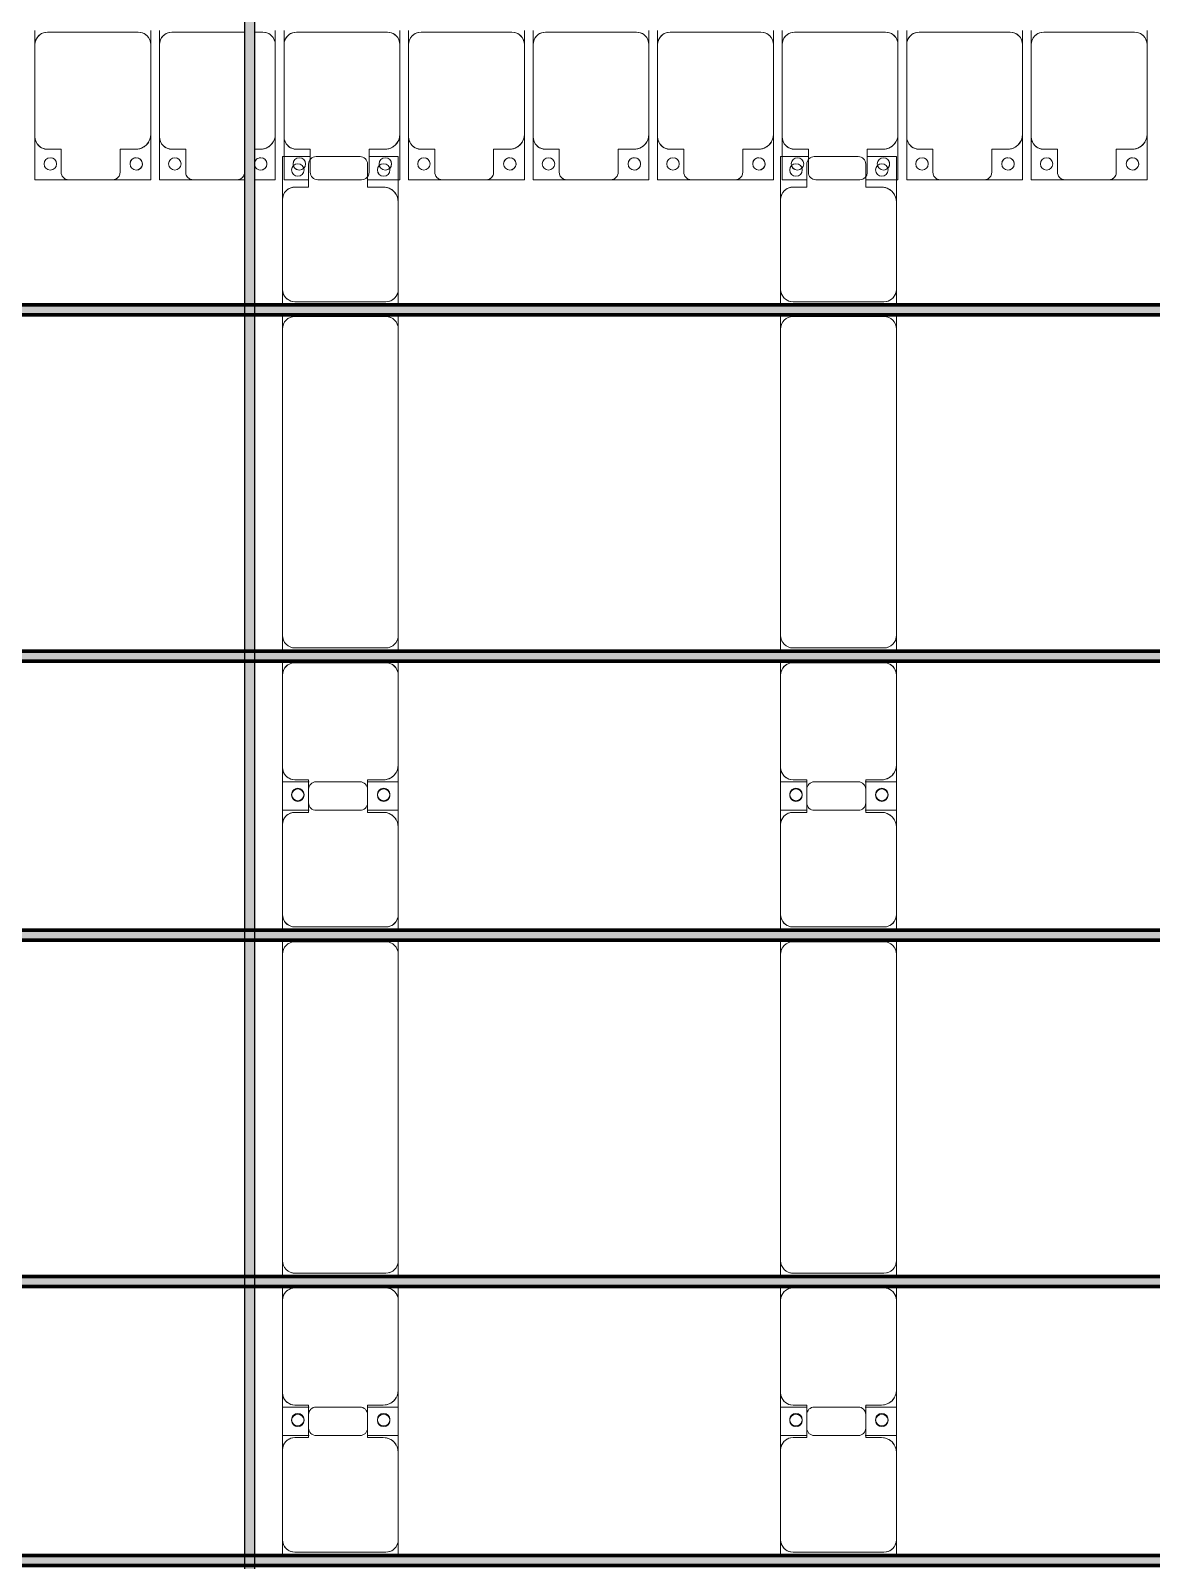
# Model space of a CAD drawing. Header units: millimetres. Extents: x -291190 to 146725, y 19759 to 185158.
# Drawn here: x -8423 to -3923, y 151050 to 157191 of the extents above; entities that cross this region are included whole.
import ezdxf

# ---------------------------------------------------------------- set-up
doc = ezdxf.new("R2010")
doc.units = ezdxf.units.MM
doc.layers.add('A-GENM', color=13, linetype='Continuous', lineweight=9)
doc.layers.add('S-BEAM', color=12, linetype='Continuous', lineweight=9)

# ---------------------------------------------------------------- blocks, each defined once
blk = doc.blocks.new('Dải phao đi lại kèm đỡ invester - DẢI PHAO ĐI LẠI-60252-KHUNG KẾT CẤU BÈ PIN 4')
at = {"layer": 'A-GENM', "color": 7}
for p, q in [((68758.4, 1312.2), (68911.8, 1312.2)), ((68758.4, 1129.7), (68758.4, 1312.2)), ((68758.4, 1312.2), (68758.4, 1129.7)), ((68911.8, 1312.2), (68758.4, 1312.2)), ((69088.2, 1312.2), (68911.8, 1312.2)), ((69088.2, 1312.2), (69223.4, 1312.2)), ((69223.4, 1312.2), (69088.2, 1312.2)), ((69223.4, 1312.2), (69223.4, 1139.7)), ((69223.4, 1139.7), (69223.4, 1312.2)), ((69258.4, 1312.2), (69411.8, 1312.2)), ((69258.4, 1129.7), (69258.4, 1312.2)), ((69258.4, 1312.2), (69258.4, 1129.7)), ((69411.8, 1312.2), (69258.4, 1312.2)), ((69588.2, 1312.2), (69411.8, 1312.2)), ((69588.2, 1312.2), (69723.4, 1312.2)), ((69723.4, 1312.2), (69588.2, 1312.2)), ((69723.4, 1312.2), (69723.4, 1139.7)), ((69723.4, 1139.7), (69723.4, 1312.2)), ((69758.4, 1312.2), (69888.1, 1312.2)), ((69758.4, 1129.7), (69758.4, 1312.2)), ((69758.4, 1312.2), (69758.4, 1129.7)), ((69831.6, 1312.2), (69819.4, 1312.2)), ((69868.8, 1312.2), (69855.3, 1312.2)), ((70088.2, 1312.2), (69911.8, 1312.2)), ((70124.6, 1312.2), (70223.4, 1312.2)), ((70149.1, 1312.2), (70133.8, 1312.2)), ((70180.3, 1312.2), (70167.8, 1312.2)), ((70223.4, 1312.2), (70223.4, 1139.7)), ((70258.4, 1312.2), (70411.8, 1312.2)), ((70258.4, 1129.7), (70258.4, 1312.2)), ((70258.4, 1312.2), (70258.4, 1129.7)), ((70411.8, 1312.2), (70258.4, 1312.2)), ((70588.2, 1312.2), (70411.8, 1312.2)), ((70588.2, 1312.2), (70723.4, 1312.2)), ((70723.4, 1312.2), (70588.2, 1312.2)), ((70723.4, 1312.2), (70723.4, 1139.7)), ((70723.4, 1139.7), (70723.4, 1312.2)), ((70758.4, 1312.2), (70911.8, 1312.2)), ((70758.4, 1129.7), (70758.4, 1312.2)), ((70758.4, 1312.2), (70758.4, 1129.7)), ((70911.8, 1312.2), (70758.4, 1312.2)), ((71088.2, 1312.2), (70911.8, 1312.2)), ((71088.2, 1312.2), (71223.4, 1312.2)), ((71223.4, 1312.2), (71088.2, 1312.2)), ((71223.4, 1312.2), (71223.4, 1139.7)), ((71223.4, 1139.7), (71223.4, 1312.2)), ((71258.4, 1312.2), (71411.8, 1312.2)), ((71258.4, 1129.7), (71258.4, 1312.2)), ((71258.4, 1312.2), (71258.4, 1129.7)), ((71411.8, 1312.2), (71258.4, 1312.2)), ((71588.2, 1312.2), (71411.8, 1312.2)), ((71588.2, 1312.2), (71723.4, 1312.2)), ((71723.4, 1312.2), (71588.2, 1312.2)), ((71723.4, 1312.2), (71723.4, 1139.7)), ((71723.4, 1139.7), (71723.4, 1312.2)), ((71758.4, 1312.2), (71888.1, 1312.2)), ((71758.4, 1129.7), (71758.4, 1312.2)), ((71758.4, 1312.2), (71758.4, 1129.7)), ((71831.6, 1312.2), (71819.4, 1312.2)), ((71868.8, 1312.2), (71855.3, 1312.2)), ((72088.2, 1312.2), (71911.8, 1312.2)), ((72124.6, 1312.2), (72223.4, 1312.2)), ((72149.1, 1312.2), (72133.8, 1312.2)), ((72180.3, 1312.2), (72167.8, 1312.2)), ((72223.4, 1312.2), (72223.4, 1139.7)), ((72258.4, 1312.2), (72341.4, 1312.2)), ((72258.4, 1129.7), (72258.4, 1312.2)), ((72258.4, 1312.2), (72258.4, 1129.7)), ((72341.4, 1312.2), (72258.4, 1312.2)), ((72381.4, 1312.2), (72411.8, 1312.2)), ((72411.8, 1312.2), (72381.4, 1312.2)), ((72588.2, 1312.2), (72411.8, 1312.2)), ((72588.2, 1312.2), (72723.4, 1312.2)), ((72723.4, 1312.2), (72588.2, 1312.2)), ((72723.4, 1312.2), (72723.4, 1139.7)), ((72723.4, 1139.7), (72723.4, 1312.2)), ((72758.4, 1312.2), (72911.8, 1312.2)), ((72758.4, 1129.7), (72758.4, 1312.2)), ((72758.4, 1312.2), (72758.4, 1129.7)), ((72911.8, 1312.2), (72758.4, 1312.2)), ((73088.2, 1312.2), (72911.8, 1312.2)), ((73088.2, 1312.2), (73223.4, 1312.2)), ((73223.4, 1312.2), (73088.2, 1312.2)), ((73223.4, 1312.2), (73223.4, 1139.7)), ((73223.4, 1139.7), (73223.4, 1312.2)), ((68881.8, 1282.2), (68881.8, 1189.7)), ((69118.2, 1189.7), (69118.2, 1282.2)), ((69381.8, 1282.2), (69381.8, 1189.7)), ((69618.2, 1189.7), (69618.2, 1282.2)), ((69881.8, 1282.2), (69881.8, 1189.7)), ((70118.2, 1189.7), (70118.2, 1282.2)), ((70381.8, 1282.2), (70381.8, 1189.7)), ((70618.2, 1189.7), (70618.2, 1282.2)), ((70881.8, 1282.2), (70881.8, 1189.7)), ((71118.2, 1189.7), (71118.2, 1282.2)), ((71381.8, 1282.2), (71381.8, 1189.7)), ((71618.2, 1189.7), (71618.2, 1282.2)), ((71881.8, 1282.2), (71881.8, 1189.7)), ((72118.2, 1189.7), (72118.2, 1282.2)), ((72381.8, 1282.2), (72381.8, 1189.7)), ((72618.2, 1189.7), (72618.2, 1282.2)), ((72881.8, 1282.2), (72881.8, 1189.7)), ((73118.2, 1189.7), (73118.2, 1282.2)), ((68881.8, 1189.7), (68818.4, 1189.7)), ((69173.4, 1189.7), (69118.2, 1189.7)), ((69381.8, 1189.7), (69318.4, 1189.7)), ((69673.4, 1189.7), (69618.2, 1189.7)), ((69881.8, 1189.7), (69818.4, 1189.7)), ((70173.4, 1189.7), (70118.2, 1189.7)), ((70223.4, 1139.7), (70223.4, 1219.7)), ((70381.8, 1189.7), (70318.4, 1189.7)), ((70673.4, 1189.7), (70618.2, 1189.7)), ((70881.8, 1189.7), (70818.4, 1189.7)), ((71173.4, 1189.7), (71118.2, 1189.7)), ((71381.8, 1189.7), (71318.4, 1189.7)), ((71673.4, 1189.7), (71618.2, 1189.7)), ((71881.8, 1189.7), (71818.4, 1189.7)), ((72173.4, 1189.7), (72118.2, 1189.7)), ((72223.4, 1139.7), (72223.4, 1219.7)), ((72341.4, 1189.7), (72318.4, 1189.7)), ((72673.4, 1189.7), (72618.2, 1189.7)), ((72881.8, 1189.7), (72818.4, 1189.7)), ((73173.4, 1189.7), (73118.2, 1189.7)), ((68758.4, 1129.7), (68758.4, 769.7)), ((69223.4, 769.7), (69223.4, 1139.7)), ((69258.4, 1129.7), (69258.4, 769.7)), ((69723.4, 769.7), (69723.4, 1139.7)), ((69758.4, 1129.7), (69758.4, 769.7)), ((70223.4, 769.7), (70223.4, 1139.7)), ((70258.4, 1129.7), (70258.4, 769.7)), ((70723.4, 769.7), (70723.4, 1139.7)), ((70758.4, 1129.7), (70758.4, 769.7)), ((71223.4, 769.7), (71223.4, 1139.7)), ((71258.4, 1129.7), (71258.4, 769.7)), ((71723.4, 769.7), (71723.4, 1139.7)), ((71758.4, 1129.7), (71758.4, 769.7)), ((72223.4, 769.7), (72223.4, 1139.7)), ((72258.4, 1129.7), (72258.4, 769.7)), ((72723.4, 769.7), (72723.4, 1139.7)), ((72758.4, 1129.7), (72758.4, 769.7)), ((73223.4, 769.7), (73223.4, 1139.7)), ((68758.4, 713.3), (68758.4, 769.7)), ((68758.4, 713.3), (68758.4, 769.7)), ((69223.4, 769.7), (69223.4, 713.3)), ((69223.4, 769.7), (69223.4, 713.3)), ((69258.4, 713.3), (69258.4, 769.7)), ((69258.4, 713.3), (69258.4, 769.7)), ((69723.4, 769.7), (69723.4, 713.3)), ((69723.4, 769.7), (69723.4, 713.3)), ((69758.4, 713.3), (69758.4, 769.7)), ((69758.4, 713.3), (69758.4, 769.7)), ((70223.4, 769.7), (70223.4, 713.3)), ((70223.4, 769.7), (70223.4, 713.3)), ((70258.4, 713.3), (70258.4, 769.7)), ((70258.4, 713.3), (70258.4, 769.7)), ((70723.4, 769.7), (70723.4, 713.3)), ((70723.4, 769.7), (70723.4, 713.3)), ((70758.4, 713.3), (70758.4, 769.7)), ((70758.4, 713.3), (70758.4, 769.7)), ((71223.4, 769.7), (71223.4, 713.3)), ((71223.4, 769.7), (71223.4, 713.3)), ((71258.4, 713.3), (71258.4, 769.7)), ((71258.4, 713.3), (71258.4, 769.7)), ((71723.4, 769.7), (71723.4, 713.3)), ((71723.4, 769.7), (71723.4, 713.3)), ((71758.4, 713.3), (71758.4, 769.7)), ((71758.4, 713.3), (71758.4, 769.7)), ((72223.4, 769.7), (72223.4, 713.3)), ((72223.4, 769.7), (72223.4, 713.3)), ((72258.4, 713.3), (72258.4, 769.7)), ((72258.4, 713.3), (72258.4, 769.7)), ((72723.4, 769.7), (72723.4, 713.3)), ((72723.4, 769.7), (72723.4, 713.3)), ((72758.4, 713.3), (72758.4, 769.7)), ((72758.4, 713.3), (72758.4, 769.7)), ((73223.4, 769.7), (73223.4, 713.3)), ((73223.4, 769.7), (73223.4, 713.3)), ((68808.4, 719.7), (69173.4, 719.7)), ((69308.4, 719.7), (69673.4, 719.7)), ((69808.4, 719.7), (70173.4, 719.7)), ((70308.4, 719.7), (70673.4, 719.7)), ((70808.4, 719.7), (71173.4, 719.7)), ((71308.4, 719.7), (71673.4, 719.7)), ((71808.4, 719.7), (72173.4, 719.7)), ((72308.4, 719.7), (72341.4, 719.7)), ((72381.4, 719.7), (72673.4, 719.7)), ((72808.4, 719.7), (73173.4, 719.7))]:
    blk.add_line(p, q, dxfattribs=at)
for centre, radius, start, end in [((68911.8, 1282.2), 30, 90, 180), ((68911.8, 1282.2), 30, 105, 165), ((68911.8, 1282.2), 30, 135, 165), ((68911.8, 1282.2), 30, 135, 165), ((68911.8, 1282.2), 30, 105, 120), ((68911.8, 1282.2), 30, 105, 120), ((69088.2, 1282.2), 30, 360, 90), ((69088.2, 1282.2), 30, 60, 75), ((69088.2, 1282.2), 30, 15, 75), ((69088.2, 1282.2), 30, 60, 75), ((69088.2, 1282.2), 30, 15, 30), ((69088.2, 1282.2), 30, 15, 30), ((69411.8, 1282.2), 30, 90, 180), ((69411.8, 1282.2), 30, 105, 165), ((69411.8, 1282.2), 30, 135, 165), ((69411.8, 1282.2), 30, 135, 165), ((69411.8, 1282.2), 30, 105, 120), ((69411.8, 1282.2), 30, 105, 120), ((69588.2, 1282.2), 30, 360, 90), ((69588.2, 1282.2), 30, 60, 75), ((69588.2, 1282.2), 30, 15, 75), ((69588.2, 1282.2), 30, 60, 75), ((69588.2, 1282.2), 30, 15, 30), ((69588.2, 1282.2), 30, 15, 30), ((69911.8, 1282.2), 30, 90, 180), ((69911.8, 1282.2), 30, 150, 165), ((70088.2, 1282.2), 30, 360, 90), ((70411.8, 1282.2), 30, 90, 180), ((70411.8, 1282.2), 30, 105, 165), ((70411.8, 1282.2), 30, 135, 165), ((70411.8, 1282.2), 30, 135, 165), ((70411.8, 1282.2), 30, 105, 120), ((70411.8, 1282.2), 30, 105, 120), ((70588.2, 1282.2), 30, 360, 90), ((70588.2, 1282.2), 30, 60, 75), ((70588.2, 1282.2), 30, 15, 75), ((70588.2, 1282.2), 30, 60, 75), ((70588.2, 1282.2), 30, 15, 30), ((70588.2, 1282.2), 30, 15, 30), ((70911.8, 1282.2), 30, 90, 180), ((70911.8, 1282.2), 30, 105, 165), ((70911.8, 1282.2), 30, 135, 165), ((70911.8, 1282.2), 30, 135, 165), ((70911.8, 1282.2), 30, 105, 120), ((70911.8, 1282.2), 30, 105, 120), ((71088.2, 1282.2), 30, 360, 90), ((71088.2, 1282.2), 30, 60, 75), ((71088.2, 1282.2), 30, 15, 75), ((71088.2, 1282.2), 30, 60, 75), ((71088.2, 1282.2), 30, 15, 30), ((71088.2, 1282.2), 30, 15, 30), ((71411.8, 1282.2), 30, 90, 180), ((71411.8, 1282.2), 30, 105, 165), ((71411.8, 1282.2), 30, 135, 165), ((71411.8, 1282.2), 30, 135, 165), ((71411.8, 1282.2), 30, 105, 120), ((71411.8, 1282.2), 30, 105, 120), ((71588.2, 1282.2), 30, 360, 90), ((71588.2, 1282.2), 30, 60, 75), ((71588.2, 1282.2), 30, 15, 75), ((71588.2, 1282.2), 30, 60, 75), ((71588.2, 1282.2), 30, 15, 30), ((71588.2, 1282.2), 30, 15, 30), ((71911.8, 1282.2), 30, 90, 180), ((71911.8, 1282.2), 30, 150, 165), ((72088.2, 1282.2), 30, 360, 90), ((72411.8, 1282.2), 30, 90, 180), ((72411.8, 1282.2), 30, 105, 165), ((72411.8, 1282.2), 30, 135, 165), ((72411.8, 1282.2), 30, 135, 165), ((72411.8, 1282.2), 30, 105, 120), ((72411.8, 1282.2), 30, 105, 120), ((72588.2, 1282.2), 30, 360, 90), ((72588.2, 1282.2), 30, 60, 75), ((72588.2, 1282.2), 30, 15, 75), ((72588.2, 1282.2), 30, 60, 75), ((72588.2, 1282.2), 30, 15, 30), ((72588.2, 1282.2), 30, 15, 30), ((72911.8, 1282.2), 30, 90, 180), ((72911.8, 1282.2), 30, 105, 165), ((72911.8, 1282.2), 30, 135, 165), ((72911.8, 1282.2), 30, 135, 165), ((72911.8, 1282.2), 30, 105, 120), ((72911.8, 1282.2), 30, 105, 120), ((73088.2, 1282.2), 30, 360, 90), ((73088.2, 1282.2), 30, 60, 75), ((73088.2, 1282.2), 30, 15, 75), ((73088.2, 1282.2), 30, 60, 75), ((73088.2, 1282.2), 30, 15, 30), ((73088.2, 1282.2), 30, 15, 30), ((68816.8, 1248.6), 25, 90, 270), ((68816.8, 1248.6), 25, 90, 255), ((68816.8, 1248.6), 25, 270, 90), ((68816.8, 1248.6), 25, 0, 90), ((68816.8, 1248.6), 25, 300, 345), ((69161.8, 1248.6), 25, 90, 270), ((69161.8, 1248.6), 25, 90, 180), ((69161.8, 1248.6), 25, 195, 255), ((69161.8, 1248.6), 25, 270, 90), ((69161.8, 1248.6), 25, 270, 90), ((69316.8, 1248.6), 25, 90, 270), ((69316.8, 1248.6), 25, 90, 255), ((69316.8, 1248.6), 25, 270, 90), ((69316.8, 1248.6), 25, 0, 90), ((69316.8, 1248.6), 25, 300, 345), ((69661.8, 1248.6), 25, 90, 270), ((69661.8, 1248.6), 25, 90, 180), ((69661.8, 1248.6), 25, 195, 255), ((69661.8, 1248.6), 25, 270, 90), ((69661.8, 1248.6), 25, 270, 90), ((69816.8, 1248.6), 25, 90, 270), ((69816.8, 1248.6), 25, 90, 210), ((69816.8, 1248.6), 25, 270, 90), ((69816.8, 1248.6), 25, 0, 90), ((70161.8, 1248.6), 25, 90, 270), ((70161.8, 1248.6), 25, 90, 180), ((70161.8, 1248.6), 25, 270, 90), ((70161.8, 1248.6), 25, 345, 90), ((70316.8, 1248.6), 25, 90, 270), ((70316.8, 1248.6), 25, 90, 255), ((70316.8, 1248.6), 25, 270, 90), ((70316.8, 1248.6), 25, 0, 90), ((70316.8, 1248.6), 25, 300, 345), ((70661.8, 1248.6), 25, 90, 270), ((70661.8, 1248.6), 25, 90, 180), ((70661.8, 1248.6), 25, 195, 255), ((70661.8, 1248.6), 25, 270, 90), ((70661.8, 1248.6), 25, 270, 90), ((70816.8, 1248.6), 25, 90, 270), ((70816.8, 1248.6), 25, 90, 255), ((70816.8, 1248.6), 25, 270, 90), ((70816.8, 1248.6), 25, 0, 90), ((70816.8, 1248.6), 25, 300, 345), ((71161.8, 1248.6), 25, 90, 270), ((71161.8, 1248.6), 25, 90, 180), ((71161.8, 1248.6), 25, 195, 255), ((71161.8, 1248.6), 25, 270, 90), ((71161.8, 1248.6), 25, 270, 90), ((71316.8, 1248.6), 25, 90, 270), ((71316.8, 1248.6), 25, 90, 255), ((71316.8, 1248.6), 25, 270, 90), ((71316.8, 1248.6), 25, 0, 90), ((71316.8, 1248.6), 25, 300, 345), ((71661.8, 1248.6), 25, 90, 270), ((71661.8, 1248.6), 25, 90, 180), ((71661.8, 1248.6), 25, 195, 255), ((71661.8, 1248.6), 25, 270, 90), ((71661.8, 1248.6), 25, 270, 90), ((71816.8, 1248.6), 25, 90, 270), ((71816.8, 1248.6), 25, 90, 210), ((71816.8, 1248.6), 25, 270, 90), ((71816.8, 1248.6), 25, 0, 90), ((72161.8, 1248.6), 25, 90, 270), ((72161.8, 1248.6), 25, 90, 180), ((72161.8, 1248.6), 25, 270, 90), ((72161.8, 1248.6), 25, 345, 90), ((72316.8, 1248.6), 25, 90, 270), ((72316.8, 1248.6), 25, 90, 255), ((72316.8, 1248.6), 25, 15, 90), ((72316.8, 1248.6), 25, 15, 90), ((72316.8, 1248.6), 25, 270, 345), ((72316.8, 1248.6), 25, 300, 345), ((72661.8, 1248.6), 25, 90, 270), ((72661.8, 1248.6), 25, 90, 180), ((72661.8, 1248.6), 25, 195, 255), ((72661.8, 1248.6), 25, 270, 90), ((72661.8, 1248.6), 25, 270, 90), ((72816.8, 1248.6), 25, 90, 270), ((72816.8, 1248.6), 25, 90, 255), ((72816.8, 1248.6), 25, 270, 90), ((72816.8, 1248.6), 25, 0, 90), ((72816.8, 1248.6), 25, 300, 345), ((73161.8, 1248.6), 25, 90, 270), ((73161.8, 1248.6), 25, 90, 180), ((73161.8, 1248.6), 25, 195, 255), ((73161.8, 1248.6), 25, 270, 90), ((73161.8, 1248.6), 25, 270, 90), ((68818.4, 1129.7), 60, 90, 180), ((68818.4, 1129.7), 60, 90, 150), ((68818.4, 1129.7), 60, 135, 150), ((68818.4, 1129.7), 60, 135, 150), ((68816.8, 1248.6), 25, 270, 285), ((69173.4, 1139.7), 50, 0, 90), ((69173.4, 1139.7), 50, 45, 90), ((69173.4, 1139.7), 50, 15, 90), ((69173.4, 1139.7), 50, 45, 90), ((69318.4, 1129.7), 60, 90, 180), ((69318.4, 1129.7), 60, 90, 150), ((69318.4, 1129.7), 60, 135, 150), ((69318.4, 1129.7), 60, 135, 150), ((69316.8, 1248.6), 25, 270, 285), ((69673.4, 1139.7), 50, 0, 90), ((69673.4, 1139.7), 50, 45, 90), ((69673.4, 1139.7), 50, 15, 90), ((69673.4, 1139.7), 50, 45, 90), ((69818.4, 1129.7), 60, 90, 180), ((69818.4, 1129.7), 60, 90, 150), ((69818.4, 1129.7), 60, 135, 150), ((69818.4, 1129.7), 60, 135, 150), ((70173.4, 1139.7), 50, 0, 90), ((70173.4, 1139.7), 50, 45, 90), ((70173.4, 1139.7), 50, 15, 90), ((70173.4, 1139.7), 50, 45, 90), ((70318.4, 1129.7), 60, 90, 180), ((70318.4, 1129.7), 60, 90, 150), ((70318.4, 1129.7), 60, 135, 150), ((70318.4, 1129.7), 60, 135, 150), ((70316.8, 1248.6), 25, 270, 285), ((70673.4, 1139.7), 50, 0, 90), ((70673.4, 1139.7), 50, 45, 90), ((70673.4, 1139.7), 50, 15, 90), ((70673.4, 1139.7), 50, 45, 90), ((70818.4, 1129.7), 60, 90, 180), ((70818.4, 1129.7), 60, 90, 150), ((70818.4, 1129.7), 60, 135, 150), ((70818.4, 1129.7), 60, 135, 150), ((70816.8, 1248.6), 25, 270, 285), ((71173.4, 1139.7), 50, 0, 90), ((71173.4, 1139.7), 50, 45, 90), ((71173.4, 1139.7), 50, 15, 90), ((71173.4, 1139.7), 50, 45, 90), ((71318.4, 1129.7), 60, 90, 180), ((71318.4, 1129.7), 60, 90, 150), ((71318.4, 1129.7), 60, 135, 150), ((71318.4, 1129.7), 60, 135, 150), ((71316.8, 1248.6), 25, 270, 285), ((71673.4, 1139.7), 50, 0, 90), ((71673.4, 1139.7), 50, 45, 90), ((71673.4, 1139.7), 50, 15, 90), ((71673.4, 1139.7), 50, 45, 90), ((71818.4, 1129.7), 60, 90, 180), ((71818.4, 1129.7), 60, 90, 150), ((71818.4, 1129.7), 60, 135, 150), ((71818.4, 1129.7), 60, 135, 150), ((72173.4, 1139.7), 50, 0, 90), ((72173.4, 1139.7), 50, 45, 90), ((72173.4, 1139.7), 50, 15, 90), ((72173.4, 1139.7), 50, 45, 90), ((72318.4, 1129.7), 60, 90, 180), ((72318.4, 1129.7), 60, 90, 150), ((72318.4, 1129.7), 60, 135, 150), ((72318.4, 1129.7), 60, 135, 150), ((72316.8, 1248.6), 25, 270, 285), ((72673.4, 1139.7), 50, 0, 90), ((72673.4, 1139.7), 50, 45, 90), ((72673.4, 1139.7), 50, 15, 90), ((72673.4, 1139.7), 50, 45, 90), ((72818.4, 1129.7), 60, 90, 180), ((72818.4, 1129.7), 60, 90, 150), ((72818.4, 1129.7), 60, 135, 150), ((72818.4, 1129.7), 60, 135, 150), ((72816.8, 1248.6), 25, 270, 285), ((73173.4, 1139.7), 50, 0, 90), ((73173.4, 1139.7), 50, 45, 90), ((73173.4, 1139.7), 50, 15, 90), ((73173.4, 1139.7), 50, 45, 90), ((68808.4, 769.7), 50, 180, 270), ((68808.4, 769.7), 50, 195, 270), ((69173.4, 769.7), 50, 270, 0), ((69173.4, 769.7), 50, 270, 345), ((69308.4, 769.7), 50, 180, 270), ((69308.4, 769.7), 50, 195, 270), ((69673.4, 769.7), 50, 270, 0), ((69673.4, 769.7), 50, 270, 345), ((69808.4, 769.7), 50, 180, 270), ((69808.4, 769.7), 50, 195, 270), ((70173.4, 769.7), 50, 270, 0), ((70173.4, 769.7), 50, 270, 345), ((70308.4, 769.7), 50, 180, 270), ((70308.4, 769.7), 50, 195, 270), ((70673.4, 769.7), 50, 270, 0), ((70673.4, 769.7), 50, 270, 345), ((70808.4, 769.7), 50, 180, 270), ((70808.4, 769.7), 50, 195, 270), ((71173.4, 769.7), 50, 270, 0), ((71173.4, 769.7), 50, 270, 345), ((71308.4, 769.7), 50, 180, 270), ((71308.4, 769.7), 50, 195, 270), ((71673.4, 769.7), 50, 270, 0), ((71673.4, 769.7), 50, 270, 345), ((71808.4, 769.7), 50, 180, 270), ((71808.4, 769.7), 50, 195, 270), ((72173.4, 769.7), 50, 270, 0), ((72173.4, 769.7), 50, 270, 345), ((72308.4, 769.7), 50, 180, 270), ((72308.4, 769.7), 50, 195, 270), ((72673.4, 769.7), 50, 270, 0), ((72673.4, 769.7), 50, 270, 345), ((72808.4, 769.7), 50, 180, 270), ((72808.4, 769.7), 50, 195, 270), ((73173.4, 769.7), 50, 270, 0), ((73173.4, 769.7), 50, 270, 345)]:
    blk.add_arc(centre, radius, start, end, dxfattribs=at)
blk = doc.blocks.new('Dai phao do pin - DẢI PHAO ĐỠ PIN-V12-KHUNG KẾT CẤU BÈ PIN 4')
at = {"layer": 'A-GENM', "color": 7}
for p, q in [((-1312.2, 241.6), (-1129.7, 241.6)), ((-1312.2, 124.6), (-1312.2, 241.6)), ((-1312.2, 202.3), (-1312.2, 179.3)), ((-1129.7, 241.6), (-1219.7, 241.6)), ((-779.7, 241.6), (-1129.7, 241.6)), ((-779.7, 241.6), (-716.7, 241.6)), ((-779.7, 241.6), (-716.7, 241.6)), ((-729.7, -173.4), (-729.7, 191.6)), ((-676.7, 241.6), (-620.3, 241.6)), ((-676.7, 241.6), (-620.3, 241.6)), ((-670.3, 191.6), (-670.3, -173.4)), ((610.3, 241.6), (-620.3, 241.6)), ((610.3, 241.6), (673.3, 241.6)), ((610.3, 241.6), (673.3, 241.6)), ((660.3, -173.4), (660.3, 191.6)), ((713.3, 241.6), (769.7, 241.6)), ((713.3, 241.6), (769.7, 241.6)), ((719.7, 191.6), (719.7, -173.4)), ((1129.7, 241.6), (769.7, 241.6)), ((1129.7, 241.6), (1312.2, 241.6)), ((1312.2, 241.6), (1129.7, 241.6)), ((1197.8, 241.6), (1380.3, 241.6)), ((1197.8, 116.2), (1197.8, 241.6)), ((1380.3, 241.6), (1197.8, 241.6)), ((1312.2, 241.6), (1312.2, 116.2)), ((1730.3, 241.6), (1380.3, 241.6)), ((1730.3, 241.6), (1793.3, 241.6)), ((1730.3, 241.6), (1793.3, 241.6)), ((1780.3, -173.4), (1780.3, 191.6)), ((1833.3, 241.6), (1889.7, 241.6)), ((1833.3, 241.6), (1889.7, 241.6)), ((1839.7, 191.6), (1839.7, -173.4)), ((3120.3, 241.6), (1889.7, 241.6)), ((3120.3, 241.6), (3183.3, 241.6)), ((3120.3, 241.6), (3183.3, 241.6)), ((3170.3, -173.4), (3170.3, 191.6)), ((3223.3, 241.6), (3279.7, 241.6)), ((3223.3, 241.6), (3279.7, 241.6)), ((3229.7, 191.6), (3229.7, -173.4)), ((3639.7, 241.6), (3279.7, 241.6)), ((3639.7, 241.6), (3822.2, 241.6)), ((3822.2, 241.6), (3639.7, 241.6)), ((3707.8, 241.6), (3890.3, 241.6)), ((3707.8, 116.2), (3707.8, 241.6)), ((3890.3, 241.6), (3707.8, 241.6)), ((3822.2, 241.6), (3822.2, 116.2)), ((4240.3, 241.6), (3890.3, 241.6)), ((4240.3, 241.6), (4303.3, 241.6)), ((4240.3, 241.6), (4303.3, 241.6)), ((4290.3, -173.4), (4290.3, 191.6)), ((-1312.2, 166.1), (-1312.2, 147.6)), ((-1189.7, 181.6), (-1189.7, 118.2)), ((1189.7, 118.2), (1189.7, 181.6)), ((1320.3, 181.6), (1320.3, 118.2)), ((3699.7, 118.2), (3699.7, 181.6)), ((3830.3, 181.6), (3830.3, 118.2)), ((-1312.2, 88.2), (-1312.2, -88.2)), ((-1189.7, 118.2), (-1282.2, 118.2)), ((1282.2, 118.2), (1189.7, 118.2)), ((1197.8, 88.2), (1197.8, -88.2)), ((1320.3, 118.2), (1227.8, 118.2)), ((1312.2, -88.2), (1312.2, 88.2)), ((3792.2, 118.2), (3699.7, 118.2)), ((3707.8, 88.2), (3707.8, -88.2)), ((3830.3, 118.2), (3737.8, 118.2)), ((3822.2, -88.2), (3822.2, 88.2)), ((-1312.2, -223.4), (-1312.2, -111.9)), ((-1282.2, -118.2), (-1189.7, -118.2)), ((-1189.7, -118.2), (-1189.7, -173.4)), ((1189.7, -173.4), (1189.7, -118.2)), ((1189.7, -118.2), (1282.2, -118.2)), ((1197.8, -223.4), (1197.8, -116.2)), ((1227.8, -118.2), (1320.3, -118.2)), ((1312.2, -116.2), (1312.2, -223.4)), ((1320.3, -118.2), (1320.3, -173.4)), ((3699.7, -173.4), (3699.7, -118.2)), ((3699.7, -118.2), (3792.2, -118.2)), ((3707.8, -223.4), (3707.8, -116.2)), ((3737.8, -118.2), (3830.3, -118.2)), ((3822.2, -116.2), (3822.2, -223.4)), ((3830.3, -118.2), (3830.3, -173.4)), ((-1312.2, -122.9), (-1312.2, -143.5)), ((-1312.2, -151.7), (-1312.2, -187.9)), ((1197.8, -169.2), (1197.8, -202)), ((3707.8, -169.2), (3707.8, -202)), ((-1139.7, -223.4), (-1312.2, -223.4)), ((-1312.2, -223.4), (-1139.7, -223.4)), ((-1139.7, -223.4), (-779.7, -223.4)), ((-716.7, -223.4), (-779.7, -223.4)), ((-716.7, -223.4), (-779.7, -223.4)), ((-620.3, -223.4), (-676.7, -223.4)), ((-620.3, -223.4), (-676.7, -223.4)), ((-620.3, -223.4), (610.3, -223.4)), ((673.3, -223.4), (610.3, -223.4)), ((673.3, -223.4), (610.3, -223.4)), ((769.7, -223.4), (713.3, -223.4)), ((769.7, -223.4), (713.3, -223.4)), ((769.7, -223.4), (1139.7, -223.4)), ((1312.2, -223.4), (1139.7, -223.4)), ((1139.7, -223.4), (1312.2, -223.4)), ((1370.3, -223.4), (1197.8, -223.4)), ((1197.8, -223.4), (1370.3, -223.4)), ((1370.3, -223.4), (1730.3, -223.4)), ((1793.3, -223.4), (1730.3, -223.4)), ((1793.3, -223.4), (1730.3, -223.4)), ((1889.7, -223.4), (1833.3, -223.4)), ((1889.7, -223.4), (1833.3, -223.4)), ((1889.7, -223.4), (3120.3, -223.4)), ((3183.3, -223.4), (3120.3, -223.4)), ((3183.3, -223.4), (3120.3, -223.4)), ((3279.7, -223.4), (3223.3, -223.4)), ((3279.7, -223.4), (3223.3, -223.4)), ((3279.7, -223.4), (3649.7, -223.4)), ((3822.2, -223.4), (3649.7, -223.4)), ((3649.7, -223.4), (3822.2, -223.4)), ((3880.3, -223.4), (3707.8, -223.4)), ((3707.8, -223.4), (3880.3, -223.4)), ((3880.3, -223.4), (4240.3, -223.4)), ((4303.3, -223.4), (4240.3, -223.4)), ((4303.3, -223.4), (4240.3, -223.4))]:
    blk.add_line(p, q, dxfattribs=at)
for centre, radius, start, end in [((-1258.6, 183.2), 25, 0, 180), ((-1258.6, 183.2), 25, 90, 180), ((-1129.7, 181.6), 60, 90, 180), ((-1129.7, 181.6), 60, 120, 180), ((-779.7, 191.6), 50, 360, 90), ((-779.7, 191.6), 50, 360, 75), ((-620.3, 191.6), 50, 90, 180), ((-620.3, 191.6), 50, 150, 180), ((-620.3, 191.6), 50, 105, 120), ((610.3, 191.6), 50, 360, 90), ((610.3, 191.6), 50, 60, 90), ((610.3, 191.6), 50, 15, 30), ((769.7, 191.6), 50, 90, 180), ((769.7, 191.6), 50, 105, 180), ((1129.7, 181.6), 60, 360, 90), ((1129.7, 181.6), 60, 45, 60), ((1129.7, 181.6), 60, 360, 60), ((1129.7, 181.6), 60, 45, 60), ((1248.6, 183.2), 25, 0, 180), ((1248.6, 183.2), 25, 360, 165), ((1251.4, 183.2), 25, 0, 180), ((1251.4, 183.2), 25, 90, 180), ((1251.4, 183.2), 25, 15, 75), ((1380.3, 181.6), 60, 90, 180), ((1380.3, 181.6), 60, 120, 180), ((1730.3, 191.6), 50, 360, 90), ((1730.3, 191.6), 50, 360, 75), ((1889.7, 191.6), 50, 90, 180), ((1889.7, 191.6), 50, 150, 180), ((1889.7, 191.6), 50, 105, 120), ((3120.3, 191.6), 50, 360, 90), ((3120.3, 191.6), 50, 75, 90), ((3120.3, 191.6), 50, 15, 30), ((3279.7, 191.6), 50, 90, 180), ((3279.7, 191.6), 50, 105, 180), ((3639.7, 181.6), 60, 360, 90), ((3639.7, 181.6), 60, 45, 60), ((3639.7, 181.6), 60, 360, 60), ((3639.7, 181.6), 60, 45, 60), ((3758.6, 183.2), 25, 0, 180), ((3758.6, 183.2), 25, 360, 165), ((3761.4, 183.2), 25, 0, 180), ((3761.4, 183.2), 25, 90, 180), ((3761.4, 183.2), 25, 15, 75), ((3890.3, 181.6), 60, 90, 180), ((3890.3, 181.6), 60, 120, 180), ((4240.3, 191.6), 50, 360, 90), ((4240.3, 191.6), 50, 360, 75), ((-1258.6, 183.2), 25, 180, 0), ((-1258.6, 183.2), 25, 180, 270), ((-1258.6, 183.2), 25, 285, 300), ((1248.6, 183.2), 25, 180, 0), ((1251.4, 183.2), 25, 180, 0), ((1251.4, 183.2), 25, 180, 270), ((1248.6, 183.2), 25, 210, 255), ((1248.6, 183.2), 25, 270, 360), ((1251.4, 183.2), 25, 285, 330), ((3758.6, 183.2), 25, 180, 0), ((3761.4, 183.2), 25, 180, 0), ((3761.4, 183.2), 25, 180, 270), ((3758.6, 183.2), 25, 210, 255), ((3758.6, 183.2), 25, 270, 360), ((3761.4, 183.2), 25, 285, 330), ((-1282.2, 88.2), 30, 90, 180), ((1227.8, 88.2), 30, 90, 180), ((1282.2, 88.2), 30, 360, 90), ((3737.8, 88.2), 30, 90, 180), ((3792.2, 88.2), 30, 360, 90), ((-1282.2, -88.2), 30, 180, 270), ((-1282.2, -88.2), 30, 240, 255), ((1227.8, -88.2), 30, 180, 270), ((1282.2, -88.2), 30, 270, 360), ((3737.8, -88.2), 30, 180, 270), ((3792.2, -88.2), 30, 270, 360), ((-1258.6, -161.8), 25, 0, 180), ((-1258.6, -161.8), 25, 90, 180), ((-1258.6, -161.8), 25, 180, 0), ((-1258.6, -161.8), 25, 180, 270), ((-1258.6, -161.8), 25, 285, 313.62534), ((-1139.7, -173.4), 50, 180, 270), ((-1139.7, -173.4), 50, 180, 255), ((-779.7, -173.4), 50, 270, 360), ((-779.7, -173.4), 50, 285, 360), ((-620.3, -173.4), 50, 180, 270), ((-620.3, -173.4), 50, 180, 195), ((610.3, -173.4), 50, 270, 360), ((610.3, -173.4), 50, 345, 360), ((769.7, -173.4), 50, 180, 270), ((769.7, -173.4), 50, 180, 255), ((1139.7, -173.4), 50, 270, 360), ((1139.7, -173.4), 50, 285, 360), ((1139.7, -173.4), 50, 315, 0), ((1139.7, -173.4), 50, 315, 0), ((1248.6, -161.8), 25, 0, 180), ((1248.6, -161.8), 25, 180, 0), ((1248.6, -161.8), 25, 105, 165), ((1248.6, -161.8), 25, 195, 360), ((1251.4, -161.8), 25, 0, 180), ((1251.4, -161.8), 25, 105, 180), ((1251.4, -161.8), 25, 180, 0), ((1251.4, -161.8), 25, 180, 270), ((1248.6, -161.8), 25, 360, 75), ((1251.4, -161.8), 25, 15, 75), ((1251.4, -161.8), 25, 285, 345), ((1370.3, -173.4), 50, 180, 270), ((1370.3, -173.4), 50, 180, 255), ((1730.3, -173.4), 50, 270, 360), ((1730.3, -173.4), 50, 285, 360), ((1889.7, -173.4), 50, 180, 270), ((1889.7, -173.4), 50, 180, 210), ((3120.3, -173.4), 50, 270, 360), ((3120.3, -173.4), 50, 345, 360), ((3279.7, -173.4), 50, 180, 270), ((3279.7, -173.4), 50, 180, 255), ((3649.7, -173.4), 50, 270, 360), ((3649.7, -173.4), 50, 285, 360), ((3649.7, -173.4), 50, 315, 0), ((3649.7, -173.4), 50, 315, 0), ((3758.6, -161.8), 25, 0, 180), ((3758.6, -161.8), 25, 180, 0), ((3758.6, -161.8), 25, 105, 165), ((3758.6, -161.8), 25, 195, 360), ((3761.4, -161.8), 25, 0, 180), ((3761.4, -161.8), 25, 105, 180), ((3761.4, -161.8), 25, 180, 0), ((3761.4, -161.8), 25, 180, 270), ((3758.6, -161.8), 25, 360, 75), ((3761.4, -161.8), 25, 15, 75), ((3761.4, -161.8), 25, 285, 345), ((3880.3, -173.4), 50, 180, 270), ((3880.3, -173.4), 50, 180, 255), ((4240.3, -173.4), 50, 270, 360), ((4240.3, -173.4), 50, 285, 360), ((-1139.7, -173.4), 50, 210, 225), ((-1139.7, -173.4), 50, 210, 225), ((-620.3, -173.4), 50, 240, 270), ((610.3, -173.4), 50, 285, 300), ((1370.3, -173.4), 50, 210, 225), ((1370.3, -173.4), 50, 210, 225), ((1889.7, -173.4), 50, 240, 270), ((3880.3, -173.4), 50, 210, 225), ((3880.3, -173.4), 50, 210, 225)]:
    blk.add_arc(centre, radius, start, end, dxfattribs=at)
blk = doc.blocks.new('Dai phao do pin - DẢI PHAO ĐỠ PIN-51784-KHUNG KẾT CẤU BÈ PIN 4')
at = {"layer": 'A-GENM', "color": 7}
for p, q in [((-1312.2, 241.6), (-1129.7, 241.6)), ((-1312.2, 124.6), (-1312.2, 241.6)), ((-1312.2, 202.3), (-1312.2, 179.3)), ((-1129.7, 241.6), (-1219.7, 241.6)), ((-779.7, 241.6), (-1129.7, 241.6)), ((-779.7, 241.6), (-716.7, 241.6)), ((-779.7, 241.6), (-716.7, 241.6)), ((-729.7, -173.4), (-729.7, 191.6)), ((-676.7, 241.6), (-620.3, 241.6)), ((-676.7, 241.6), (-620.3, 241.6)), ((-670.3, 191.6), (-670.3, -173.4)), ((610.3, 241.6), (-620.3, 241.6)), ((610.3, 241.6), (673.3, 241.6)), ((610.3, 241.6), (673.3, 241.6)), ((660.3, -173.4), (660.3, 191.6)), ((713.3, 241.6), (769.7, 241.6)), ((713.3, 241.6), (769.7, 241.6)), ((719.7, 191.6), (719.7, -173.4)), ((1129.7, 241.6), (769.7, 241.6)), ((1129.7, 241.6), (1312.2, 241.6)), ((1312.2, 241.6), (1129.7, 241.6)), ((1197.8, 241.6), (1380.3, 241.6)), ((1197.8, 116.2), (1197.8, 241.6)), ((1380.3, 241.6), (1197.8, 241.6)), ((1312.2, 241.6), (1312.2, 116.2)), ((1730.3, 241.6), (1380.3, 241.6)), ((1730.3, 241.6), (1793.3, 241.6)), ((1730.3, 241.6), (1793.3, 241.6)), ((1780.3, -173.4), (1780.3, 191.6)), ((1833.3, 241.6), (1889.7, 241.6)), ((1833.3, 241.6), (1889.7, 241.6)), ((1839.7, 191.6), (1839.7, -173.4)), ((3120.3, 241.6), (1889.7, 241.6)), ((3120.3, 241.6), (3183.3, 241.6)), ((3120.3, 241.6), (3183.3, 241.6)), ((3170.3, -173.4), (3170.3, 191.6)), ((3223.3, 241.6), (3279.7, 241.6)), ((3223.3, 241.6), (3279.7, 241.6)), ((3229.7, 191.6), (3229.7, -173.4)), ((3639.7, 241.6), (3279.7, 241.6)), ((3639.7, 241.6), (3822.2, 241.6)), ((3822.2, 241.6), (3639.7, 241.6)), ((3707.8, 241.6), (3890.3, 241.6)), ((3707.8, 116.2), (3707.8, 241.6)), ((3890.3, 241.6), (3707.8, 241.6)), ((3822.2, 241.6), (3822.2, 116.2)), ((4240.3, 241.6), (3890.3, 241.6)), ((4240.3, 241.6), (4303.3, 241.6)), ((4240.3, 241.6), (4303.3, 241.6)), ((4290.3, -173.4), (4290.3, 191.6)), ((-1312.2, 166.1), (-1312.2, 147.6)), ((-1189.7, 181.6), (-1189.7, 118.2)), ((1189.7, 118.2), (1189.7, 181.6)), ((1320.3, 181.6), (1320.3, 118.2)), ((3699.7, 118.2), (3699.7, 181.6)), ((3830.3, 181.6), (3830.3, 118.2)), ((-1312.2, 88.2), (-1312.2, -88.2)), ((-1189.7, 118.2), (-1282.2, 118.2)), ((1282.2, 118.2), (1189.7, 118.2)), ((1197.8, 88.2), (1197.8, -88.2)), ((1320.3, 118.2), (1227.8, 118.2)), ((1312.2, -88.2), (1312.2, 88.2)), ((3792.2, 118.2), (3699.7, 118.2)), ((3707.8, 88.2), (3707.8, -88.2)), ((3830.3, 118.2), (3737.8, 118.2)), ((3822.2, -88.2), (3822.2, 88.2)), ((-1312.2, -223.4), (-1312.2, -111.9)), ((-1282.2, -118.2), (-1189.7, -118.2)), ((-1189.7, -118.2), (-1189.7, -173.4)), ((1189.7, -173.4), (1189.7, -118.2)), ((1189.7, -118.2), (1282.2, -118.2)), ((1197.8, -223.4), (1197.8, -116.2)), ((1227.8, -118.2), (1320.3, -118.2)), ((1312.2, -116.2), (1312.2, -223.4)), ((1320.3, -118.2), (1320.3, -173.4)), ((3699.7, -173.4), (3699.7, -118.2)), ((3699.7, -118.2), (3792.2, -118.2)), ((3707.8, -223.4), (3707.8, -116.2)), ((3737.8, -118.2), (3830.3, -118.2)), ((3822.2, -116.2), (3822.2, -223.4)), ((3830.3, -118.2), (3830.3, -173.4)), ((-1312.2, -122.9), (-1312.2, -143.5)), ((-1312.2, -151.7), (-1312.2, -189.3)), ((1197.8, -169.2), (1197.8, -202)), ((3707.8, -169.2), (3707.8, -202)), ((-1139.7, -223.4), (-1312.2, -223.4)), ((-1312.2, -223.4), (-1139.7, -223.4)), ((-1139.7, -223.4), (-779.7, -223.4)), ((-716.7, -223.4), (-779.7, -223.4)), ((-716.7, -223.4), (-779.7, -223.4)), ((-620.3, -223.4), (-676.7, -223.4)), ((-620.3, -223.4), (-676.7, -223.4)), ((-620.3, -223.4), (610.3, -223.4)), ((673.3, -223.4), (610.3, -223.4)), ((673.3, -223.4), (610.3, -223.4)), ((769.7, -223.4), (713.3, -223.4)), ((769.7, -223.4), (713.3, -223.4)), ((769.7, -223.4), (1139.7, -223.4)), ((1312.2, -223.4), (1139.7, -223.4)), ((1139.7, -223.4), (1312.2, -223.4)), ((1370.3, -223.4), (1197.8, -223.4)), ((1197.8, -223.4), (1370.3, -223.4)), ((1370.3, -223.4), (1730.3, -223.4)), ((1793.3, -223.4), (1730.3, -223.4)), ((1793.3, -223.4), (1730.3, -223.4)), ((1889.7, -223.4), (1833.3, -223.4)), ((1889.7, -223.4), (1833.3, -223.4)), ((1889.7, -223.4), (3120.3, -223.4)), ((3183.3, -223.4), (3120.3, -223.4)), ((3183.3, -223.4), (3120.3, -223.4)), ((3279.7, -223.4), (3223.3, -223.4)), ((3279.7, -223.4), (3223.3, -223.4)), ((3279.7, -223.4), (3649.7, -223.4)), ((3822.2, -223.4), (3649.7, -223.4)), ((3649.7, -223.4), (3822.2, -223.4)), ((3880.3, -223.4), (3707.8, -223.4)), ((3707.8, -223.4), (3880.3, -223.4)), ((3880.3, -223.4), (4240.3, -223.4)), ((4303.3, -223.4), (4240.3, -223.4)), ((4303.3, -223.4), (4240.3, -223.4))]:
    blk.add_line(p, q, dxfattribs=at)
for centre, radius, start, end in [((-1258.6, 183.2), 25, 0, 180), ((-1258.6, 183.2), 25, 90, 180), ((-1129.7, 181.6), 60, 90, 180), ((-1129.7, 181.6), 60, 120, 180), ((-779.7, 191.6), 50, 360, 90), ((-779.7, 191.6), 50, 360, 75), ((-620.3, 191.6), 50, 90, 180), ((-620.3, 191.6), 50, 150, 180), ((-620.3, 191.6), 50, 105, 120), ((610.3, 191.6), 50, 360, 90), ((610.3, 191.6), 50, 60, 90), ((610.3, 191.6), 50, 15, 30), ((769.7, 191.6), 50, 90, 180), ((769.7, 191.6), 50, 105, 180), ((1129.7, 181.6), 60, 360, 90), ((1129.7, 181.6), 60, 45, 60), ((1129.7, 181.6), 60, 360, 60), ((1129.7, 181.6), 60, 45, 60), ((1248.6, 183.2), 25, 0, 180), ((1248.6, 183.2), 25, 360, 165), ((1251.4, 183.2), 25, 0, 180), ((1251.4, 183.2), 25, 90, 180), ((1251.4, 183.2), 25, 15, 75), ((1380.3, 181.6), 60, 90, 180), ((1380.3, 181.6), 60, 120, 180), ((1730.3, 191.6), 50, 360, 90), ((1730.3, 191.6), 50, 360, 75), ((1889.7, 191.6), 50, 90, 180), ((1889.7, 191.6), 50, 150, 180), ((1889.7, 191.6), 50, 105, 120), ((3120.3, 191.6), 50, 360, 90), ((3120.3, 191.6), 50, 75, 90), ((3120.3, 191.6), 50, 15, 30), ((3279.7, 191.6), 50, 90, 180), ((3279.7, 191.6), 50, 105, 180), ((3639.7, 181.6), 60, 360, 90), ((3639.7, 181.6), 60, 45, 60), ((3639.7, 181.6), 60, 360, 60), ((3639.7, 181.6), 60, 45, 60), ((3758.6, 183.2), 25, 0, 180), ((3758.6, 183.2), 25, 360, 165), ((3761.4, 183.2), 25, 0, 180), ((3761.4, 183.2), 25, 90, 180), ((3761.4, 183.2), 25, 15, 75), ((3890.3, 181.6), 60, 90, 180), ((3890.3, 181.6), 60, 120, 180), ((4240.3, 191.6), 50, 360, 90), ((4240.3, 191.6), 50, 360, 75), ((-1258.6, 183.2), 25, 180, 0), ((-1258.6, 183.2), 25, 180, 270), ((-1258.6, 183.2), 25, 285, 300), ((1248.6, 183.2), 25, 180, 0), ((1251.4, 183.2), 25, 180, 0), ((1251.4, 183.2), 25, 180, 270), ((1248.6, 183.2), 25, 210, 255), ((1248.6, 183.2), 25, 270, 360), ((1251.4, 183.2), 25, 285, 330), ((3758.6, 183.2), 25, 180, 0), ((3761.4, 183.2), 25, 180, 0), ((3761.4, 183.2), 25, 180, 270), ((3758.6, 183.2), 25, 210, 255), ((3758.6, 183.2), 25, 270, 360), ((3761.4, 183.2), 25, 285, 330), ((-1282.2, 88.2), 30, 90, 180), ((1227.8, 88.2), 30, 90, 180), ((1282.2, 88.2), 30, 360, 90), ((3737.8, 88.2), 30, 90, 180), ((3792.2, 88.2), 30, 360, 90), ((-1282.2, -88.2), 30, 180, 270), ((-1282.2, -88.2), 30, 240, 255), ((1227.8, -88.2), 30, 180, 270), ((1282.2, -88.2), 30, 270, 360), ((3737.8, -88.2), 30, 180, 270), ((3792.2, -88.2), 30, 270, 360), ((-1258.6, -161.8), 25, 0, 180), ((-1258.6, -161.8), 25, 90, 180), ((-1258.6, -161.8), 25, 180, 0), ((-1258.6, -161.8), 25, 180, 270), ((-1258.6, -161.8), 25, 285, 313.62534), ((-1139.7, -173.4), 50, 180, 270), ((-1139.7, -173.4), 50, 180, 255), ((-779.7, -173.4), 50, 270, 360), ((-779.7, -173.4), 50, 285, 360), ((-620.3, -173.4), 50, 180, 270), ((-620.3, -173.4), 50, 180, 210), ((610.3, -173.4), 50, 270, 360), ((610.3, -173.4), 50, 330, 360), ((769.7, -173.4), 50, 180, 270), ((769.7, -173.4), 50, 180, 255), ((1139.7, -173.4), 50, 270, 360), ((1139.7, -173.4), 50, 285, 360), ((1139.7, -173.4), 50, 315, 0), ((1139.7, -173.4), 50, 315, 0), ((1248.6, -161.8), 25, 0, 180), ((1248.6, -161.8), 25, 180, 0), ((1248.6, -161.8), 25, 105, 165), ((1248.6, -161.8), 25, 195, 360), ((1251.4, -161.8), 25, 0, 180), ((1251.4, -161.8), 25, 105, 180), ((1251.4, -161.8), 25, 180, 0), ((1251.4, -161.8), 25, 180, 270), ((1248.6, -161.8), 25, 360, 75), ((1251.4, -161.8), 25, 15, 75), ((1251.4, -161.8), 25, 285, 345), ((1370.3, -173.4), 50, 180, 270), ((1370.3, -173.4), 50, 180, 255), ((1730.3, -173.4), 50, 270, 360), ((1730.3, -173.4), 50, 285, 360), ((1889.7, -173.4), 50, 180, 270), ((1889.7, -173.4), 50, 180, 210), ((3120.3, -173.4), 50, 270, 360), ((3120.3, -173.4), 50, 330, 360), ((3279.7, -173.4), 50, 180, 270), ((3279.7, -173.4), 50, 180, 255), ((3649.7, -173.4), 50, 270, 360), ((3649.7, -173.4), 50, 285, 360), ((3649.7, -173.4), 50, 315, 0), ((3649.7, -173.4), 50, 315, 0), ((3758.6, -161.8), 25, 0, 180), ((3758.6, -161.8), 25, 180, 0), ((3758.6, -161.8), 25, 105, 165), ((3758.6, -161.8), 25, 195, 360), ((3761.4, -161.8), 25, 0, 180), ((3761.4, -161.8), 25, 105, 180), ((3761.4, -161.8), 25, 180, 0), ((3761.4, -161.8), 25, 180, 270), ((3758.6, -161.8), 25, 360, 75), ((3761.4, -161.8), 25, 15, 75), ((3761.4, -161.8), 25, 285, 345), ((3880.3, -173.4), 50, 180, 270), ((3880.3, -173.4), 50, 180, 255), ((4240.3, -173.4), 50, 270, 360), ((4240.3, -173.4), 50, 285, 360), ((-1139.7, -173.4), 50, 210, 225), ((-1139.7, -173.4), 50, 210, 225), ((-620.3, -173.4), 50, 240, 270), ((610.3, -173.4), 50, 285, 300), ((1370.3, -173.4), 50, 210, 225), ((1370.3, -173.4), 50, 210, 225), ((1889.7, -173.4), 50, 240, 270), ((3880.3, -173.4), 50, 210, 225), ((3880.3, -173.4), 50, 210, 225)]:
    blk.add_arc(centre, radius, start, end, dxfattribs=at)
blk = doc.blocks.new('Dầm C52 - Hộp 40x60-62905-KHUNG KẾT CẤU BÈ PIN 4')
at = {"layer": 'S-BEAM', "lineweight": 25}
blk.add_hatch(color=4, dxfattribs=at).paths.add_polyline_path([(-37712.2, -20), (37712.2, -20), (37712.2, 20), (-37712.2, 20)])
at = {"layer": 'S-BEAM', "color": 4, "lineweight": 25}
for p, q in [((-37712.2, 20), (37712.2, 20)), ((37712.2, -20), (-37712.2, -20))]:
    blk.add_line(p, q, dxfattribs=at)
blk = doc.blocks.new('Dầm C52 - Dầm C52-74423-KHUNG KẾT CẤU BÈ PIN 4')
at = {"layer": 'S-BEAM', "lineweight": 140}
blk.add_hatch(color=1, dxfattribs=at).paths.add_polyline_path([(-153612.4, 20), (-153612.4, -20), (153612.4, -20), (153612.4, 20), (-152772.8, 20)])
at = {"layer": 'S-BEAM', "color": 1, "lineweight": 140}
for p, q in [((-153612.4, 20), (153612.4, 20)), ((153612.4, -20), (-153612.4, -20))]:
    blk.add_line(p, q, dxfattribs=at)

msp = doc.modelspace()

# ---------------------------------------------------------------- block references
at = {"layer": 'A-GENM', "color": 7}
for name, p, rotation in [('Dải phao đi lại kèm đỡ invester - DẢI PHAO ĐI LẠI-60252-KHUNG KẾT CẤU BÈ PIN 4', (64817.6, 157904.6), 180), ('Dai phao do pin - DẢI PHAO ĐỠ PIN-51784-KHUNG KẾT CẤU BÈ PIN 4', (-7188.7, 155373.2), 269.9999999999996), ('Dai phao do pin - DẢI PHAO ĐỠ PIN-V12-KHUNG KẾT CẤU BÈ PIN 4', (-5188.7, 155373.2), 269.9999999999996)]:
    msp.add_blockref(name, p, dxfattribs=dict(at, rotation=rotation))
at = {"layer": 'S-BEAM', "color": 4, "lineweight": 25, "rotation": 89.99999999999977}
msp.add_blockref('Dầm C52 - Hộp 40x60-62905-KHUNG KẾT CẤU BÈ PIN 4', (-7543.8, 121504.6), dxfattribs=at)
at = {"layer": 'S-BEAM', "color": 1, "lineweight": 140, "rotation": 180}
for p in [(-88196.3, 156069.8), (-88196.3, 154679.8), (-88196.3, 153559.8), (-88196.3, 152169.8), (-88196.3, 151049.8)]:
    msp.add_blockref('Dầm C52 - Dầm C52-74423-KHUNG KẾT CẤU BÈ PIN 4', p, dxfattribs=at)

doc.saveas('drawing.dxf')
